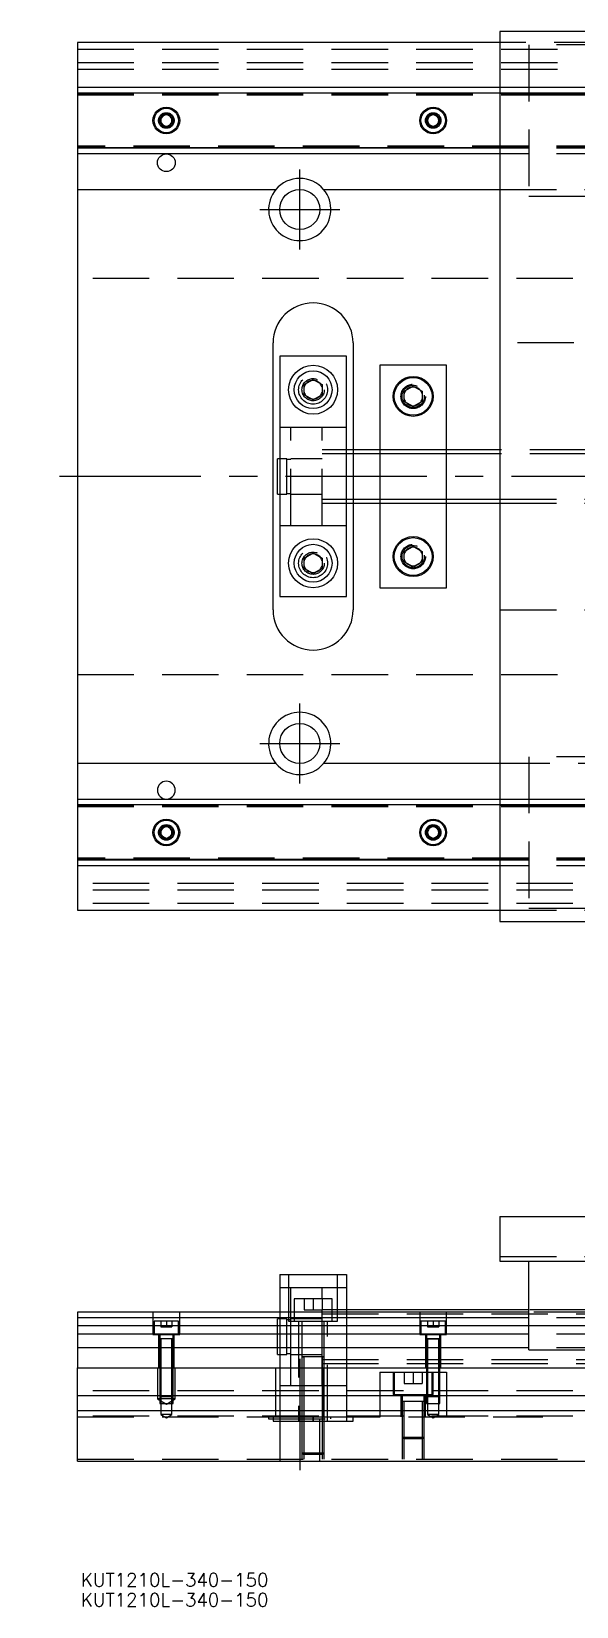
# Model space of a CAD drawing. Extents: x -10 to 540, y -254 to 102.
# Drawn here: x -10.3 to 112.2, y -254 to 100 of the extents above; entities that cross this region are included whole.
import ezdxf

# ---------------------------------------------------------------- set-up
doc = ezdxf.new("R2010")
doc.units = 0
doc.linetypes.add('CENTER', pattern=[50.8, 31.75, -6.35, 6.35, -6.35])
doc.linetypes.add('DASHED', pattern=[19.05, 12.7, -6.35])
doc.layers.get('0').update_dxf_attribs({"linetype": 'CONTINUOUS'})
doc.layers.add('CENTER', color=1, linetype='CENTER')
doc.styles.get("Standard").update_dxf_attribs({"font": 'txt.shx', "height": 3, "bigfont": 'bigfont.shx'})

# ---------------------------------------------------------------- blocks, each defined once
blk = doc.blocks.new('*U2')
at = {"color": 7, "linetype": 'CONTINUOUS'}
blk.add_text('KUT1210L-340-150', height=3, dxfattribs=at).set_placement((0.79, -253.95))
blk = doc.blocks.new('*U3')
at = {"color": 7, "linetype": 'CONTINUOUS'}
blk.add_text('KUT1210L-340-150', height=3, dxfattribs=at).set_placement((0.79, -249.48))

msp = doc.modelspace()

# ---------------------------------------------------------------- linework, layer by layer
at = {"color": 7, "linetype": 'CONTINUOUS'}
for p, q in [((245, 100), (95, 100)), ((95, 100), (95, -100)), ((95, 97.5), (0, 97.5)), ((0, 97.5), (0, 87.5)), ((0, 87.5), (95, 87.5)), ((0, 87.5), (0, 86.247728)), ((0, 86.247728), (95, 86.247728)), ((0, 86.247728), (0, 73.752272)), ((18.75, 80.721688), (20, 81.443376)), ((20, 81.443376), (21.25, 80.721688)), ((78.75, 80.721688), (80, 81.443376)), ((80, 81.443376), (81.25, 80.721688)), ((18.75, 79.278312), (18.75, 80.721688)), ((20, 78.556624), (18.75, 79.278312)), ((21.25, 79.278312), (20, 78.556624)), ((21.25, 80.721688), (21.25, 79.278312)), ((78.75, 79.278312), (78.75, 80.721688)), ((80, 78.556624), (78.75, 79.278312)), ((81.25, 79.278312), (80, 78.556624)), ((81.25, 80.721688), (81.25, 79.278312)), ((0, 73.752272), (0, 72.5)), ((95, 73.752272), (0, 73.752272)), ((95, 72.5), (0, 72.5)), ((0, 72.5), (0, 64.5)), ((0, 64.5), (44.638098, 64.5)), ((0, 64.5), (0, -64.5)), ((55.361902, 64.5), (95, 64.5)), ((44, -30), (44, 30)), ((62, 30), (62, 6)), ((60.5, 27), (45.5, 27)), ((45.5, 27), (45.5, -27)), ((60.5, -27), (60.5, 27)), ((68, 25), (68, 6)), ((83, 25), (68, 25)), ((83, 6), (83, 25)), ((51, 20.6547), (53, 21.809402)), ((53, 21.809402), (55, 20.6547)), ((51, 18.3453), (51, 20.6547)), ((53, 17.190598), (51, 18.3453)), ((55, 18.3453), (53, 17.190598)), ((55, 20.6547), (55, 18.3453)), ((73.5, 19.1547), (75.5, 20.309402)), ((73.5, 16.8453), (73.5, 19.1547)), ((75.5, 20.309402), (77.5, 19.1547)), ((77.5, 19.1547), (77.5, 16.8453)), ((75.5, 15.690598), (73.5, 16.8453)), ((77.5, 16.8453), (75.5, 15.690598)), ((45, -4), (45, 4)), ((45.5, 4), (45, 4)), ((95, 6), (60.5, 6)), ((45, -4), (45.5, -4)), ((60.5, -6), (95, -6)), ((62, -6), (62, -30)), ((68, -6), (68, -25)), ((83, -25), (83, -6)), ((51, -18.3453), (53, -17.190598)), ((53, -17.190598), (55, -18.3453)), ((73.5, -16.8453), (75.5, -15.690598)), ((73.5, -19.1547), (73.5, -16.8453)), ((75.5, -15.690598), (77.5, -16.8453)), ((77.5, -16.8453), (77.5, -19.1547)), ((51, -20.6547), (51, -18.3453)), ((53, -21.809402), (51, -20.6547)), ((55, -20.6547), (53, -21.809402)), ((55, -18.3453), (55, -20.6547)), ((75.5, -20.309402), (73.5, -19.1547)), ((77.5, -19.1547), (75.5, -20.309402)), ((45.5, -27), (60.5, -27)), ((68, -25), (83, -25)), ((0, -64.5), (0, -72.5)), ((44.638098, -64.5), (0, -64.5)), ((95, -64.5), (55.361902, -64.5)), ((0, -72.5), (95, -72.5)), ((0, -72.5), (0, -73.752272)), ((0, -73.752272), (95, -73.752272)), ((0, -73.752272), (0, -86.247728)), ((18.75, -79.278312), (20, -78.556624)), ((18.75, -80.721688), (18.75, -79.278312)), ((20, -81.443376), (18.75, -80.721688)), ((20, -78.556624), (21.25, -79.278312)), ((21.25, -80.721688), (20, -81.443376)), ((21.25, -79.278312), (21.25, -80.721688)), ((78.75, -79.278312), (80, -78.556624)), ((78.75, -80.721688), (78.75, -79.278312)), ((80, -81.443376), (78.75, -80.721688)), ((80, -78.556624), (81.25, -79.278312)), ((81.25, -80.721688), (80, -81.443376)), ((81.25, -79.278312), (81.25, -80.721688)), ((95, -86.247728), (0, -86.247728)), ((0, -86.247728), (0, -87.5)), ((95, -87.5), (0, -87.5)), ((0, -87.5), (0, -97.5)), ((0, -97.5), (95, -97.5)), ((95, -100), (245, -100)), ((95, -166.31), (95, -176.31)), ((95, -166.31), (245, -166.31)), ((95, -176.31), (245, -176.31)), ((101.5, -196.31), (101.5, -176.31)), ((45.5, -179.31), (45.5, -187.81)), ((45.5, -179.31), (60.5, -179.31)), ((60.5, -179.31), (60.5, -187.81)), ((101.5, -187.31), (60.5, -187.31)), ((0, -187.81), (0, -189.062272)), ((101.5, -187.81), (0, -187.81)), ((101.5, -189.062272), (0, -189.062272)), ((0, -189.062272), (0, -190.83668)), ((0, -190.83668), (101.5, -190.83668)), ((0, -190.83668), (0, -192.733076)), ((0, -192.733076), (0, -195.787372)), ((101.5, -192.733076), (0, -192.733076)), ((0, -195.787372), (0, -200.31)), ((101.5, -195.787372), (0, -195.787372)), ((101.5, -196.31), (158.5, -196.31)), ((0, -200.31), (340, -200.31)), ((0, -206.61), (0, -200.31)), ((340, -206.61), (0, -206.61)), ((0, -210.01), (0, -206.61)), ((0, -221.31), (0, -210.01)), ((340, -210.01), (0, -210.01)), ((0, -221.31), (340, -221.31))]:
    msp.add_line(p, q, dxfattribs=at)
at = {"color": 3, "linetype": 'DASHED'}
for p, q in [((0, 96), (340, 96)), ((158.000006, 97.5), (95, 97.5)), ((158.5, 97), (101.5, 97)), ((101.5, 97), (101.5, 63)), ((0, 93), (340, 93)), ((0, 91.5), (340, 91.5)), ((0, 86.1147), (95, 86.1147)), ((0, 86.1), (101.5, 86.1)), ((0, 85.8), (101.5, 85.8)), ((95, 87.5), (101.5, 87.5)), ((95, 86.247728), (101.5, 86.247728)), ((95, 86.1147), (101.5, 86.1147)), ((101.5, 87.5), (158.5, 87.5)), ((101.5, 86.247728), (158.5, 86.247728)), ((101.5, 86.1147), (158.5, 86.1147)), ((101.5, 86.1), (158.5, 86.1)), ((101.5, 85.8), (158.5, 85.8)), ((18.5, 80), (18.516134, 80.21941)), ((81.477374, 80.25955), (81.5, 80)), ((101.5, 74.2), (0, 74.2)), ((101.5, 73.9), (0, 73.9)), ((95, 73.8853), (0, 73.8853)), ((101.5, 73.8853), (95, 73.8853)), ((101.5, 73.752272), (95, 73.752272)), ((101.5, 72.5), (95, 72.5)), ((158.5, 74.2), (101.5, 74.2)), ((158.5, 73.9), (101.5, 73.9)), ((158.5, 73.8853), (101.5, 73.8853)), ((158.5, 73.752272), (101.5, 73.752272)), ((158.5, 72.5), (101.5, 72.5)), ((95, 64.5), (163.385622, 64.5)), ((101.5, 63), (158.5, 63)), ((340, 44.5), (0, 44.5)), ((245, 30), (95, 30)), ((50.5, 19.5), (50.512884, 19.753488)), ((77.983582, 18.286038), (78, 18)), ((48, 11), (45.5, 11)), ((48, -11), (48, 11)), ((55, 11), (48, 11)), ((55, -11), (55, 11)), ((60.5, 11), (55, 11)), ((47.1, 4), (45.5, 4)), ((47.1, -4), (47.1, 4)), ((48, 3.8), (47.1, 3.8)), ((55, 4), (48, 4)), ((60.5, 6), (55, 6)), ((60.5, 5.125), (55, 5.125)), ((62, 6), (62, 5.125)), ((62, 5.125), (62, -5.125)), ((68, 6), (68, 5.125)), ((68, 5.125), (68, -5.125)), ((83, 5.125), (83, 6)), ((83, -5.125), (83, 5.125)), ((152.5, 6), (95, 6)), ((152.5, 5.125), (95, 5.125)), ((45.5, -4), (47.1, -4)), ((47.1, -3.8), (48, -3.8)), ((48, -4), (55, -4)), ((55, -5.125), (60.5, -5.125)), ((55, -6), (60.5, -6)), ((62, -5.125), (62, -6)), ((68, -5.125), (68, -6)), ((83, -6), (83, -5.125)), ((95, -5.125), (152.5, -5.125)), ((95, -6), (152.5, -6)), ((45.5, -11), (48, -11)), ((48, -11), (55, -11)), ((55, -11), (60.5, -11)), ((50.5, -19.5), (50.512884, -19.246512)), ((77.983582, -17.713962), (78, -18)), ((95, -30), (245, -30)), ((0, -44.5), (340, -44.5)), ((158.5, -63), (101.5, -63)), ((101.5, -63), (101.5, -97)), ((163.385622, -64.5), (95, -64.5)), ((0, -73.8853), (95, -73.8853)), ((0, -73.9), (101.5, -73.9)), ((0, -74.2), (101.5, -74.2)), ((95, -72.5), (101.5, -72.5)), ((95, -73.752272), (101.5, -73.752272)), ((95, -73.8853), (101.5, -73.8853)), ((101.5, -72.5), (158.5, -72.5)), ((101.5, -73.752272), (158.5, -73.752272)), ((101.5, -73.8853), (158.5, -73.8853)), ((101.5, -73.9), (158.5, -73.9)), ((101.5, -74.2), (158.5, -74.2)), ((18.5, -80), (18.516134, -79.78059)), ((81.477374, -79.74045), (81.5, -80)), ((101.5, -85.8), (0, -85.8)), ((101.5, -86.1), (0, -86.1)), ((95, -86.1147), (0, -86.1147)), ((101.5, -86.1147), (95, -86.1147)), ((101.5, -86.247728), (95, -86.247728)), ((101.5, -87.5), (95, -87.5)), ((158.5, -85.8), (101.5, -85.8)), ((158.5, -86.1), (101.5, -86.1)), ((158.5, -86.1147), (101.5, -86.1147)), ((158.5, -86.247728), (101.5, -86.247728)), ((158.5, -87.5), (101.5, -87.5)), ((340, -91.5), (0, -91.5)), ((340, -93), (0, -93)), ((340, -96), (0, -96)), ((95, -97.5), (158.000006, -97.5)), ((101.5, -97), (158.5, -97)), ((95, -175.31), (245, -175.31)), ((47.5, -179.31), (47.5, -189.81)), ((58.5, -189.81), (58.5, -179.31)), ((48, -182.31), (45.5, -182.31)), ((48, -187.81), (48, -182.31)), ((55, -182.31), (48, -182.31)), ((55, -184.81), (55, -182.31)), ((60.5, -182.31), (55, -182.31)), ((57.25, -184.81), (48.75, -184.81)), ((48.75, -184.81), (48.75, -187.81)), ((51, -184.81), (51, -187.31)), ((51, -187.31), (53, -187.31)), ((53, -184.81), (53, -187.31)), ((53, -187.31), (55, -187.31)), ((55, -184.81), (55, -187.31)), ((55, -187.81), (55, -187.31)), ((57.25, -187.31), (55, -187.31)), ((57.25, -187.81), (57.25, -184.81)), ((60.5, -187.31), (57.25, -187.31)), ((152.5, -187.31), (101.5, -187.31)), ((17, -187.81), (17, -192.81)), ((22.75, -189.81), (17.25, -189.81)), ((17.25, -189.81), (17.25, -192.81)), ((18.75, -189.81), (18.75, -191.11)), ((18.75, -191.11), (20, -191.11)), ((20, -189.81), (20, -191.11)), ((20, -191.11), (21.25, -191.11)), ((21.25, -189.81), (21.25, -191.11)), ((22.75, -192.81), (22.75, -189.81)), ((23, -192.81), (23, -187.81)), ((45, -193.31), (45, -189.31)), ((45.5, -189.31), (45, -189.31)), ((45.5, -187.81), (45.5, -200.31)), ((47.1, -189.31), (45.5, -189.31)), ((47.1, -193.31), (47.1, -189.31)), ((48, -189.51), (47.1, -189.51)), ((47.5, -189.81), (58.5, -189.81)), ((48, -193.31), (48, -187.81)), ((48.75, -189.31), (48, -189.31)), ((48.75, -187.81), (48.75, -189.81)), ((55, -189.31), (48.75, -189.31)), ((49.75, -189.81), (49.75, -212.31)), ((50.5, -189.81), (50.5, -197.81)), ((55, -189.81), (55, -187.81)), ((55, -188.185), (285, -188.185)), ((55, -193.31), (55, -189.81)), ((55.5, -197.81), (55.5, -189.81)), ((56.25, -212.31), (56.25, -189.81)), ((57.25, -189.81), (57.25, -187.81)), ((60.5, -187.81), (60.5, -200.31)), ((77, -187.81), (77, -192.81)), ((82.75, -189.81), (77.25, -189.81)), ((77.25, -189.81), (77.25, -192.81)), ((78.75, -189.81), (78.75, -191.11)), ((78.75, -191.11), (80, -191.11)), ((80, -189.81), (80, -191.11)), ((80, -191.11), (81.25, -191.11)), ((81.25, -189.81), (81.25, -191.11)), ((82.75, -192.81), (82.75, -189.81)), ((83, -192.81), (83, -187.81)), ((115.35, -187.81), (101.5, -187.81)), ((158.5, -189.062272), (101.5, -189.062272)), ((101.5, -190.83668), (158.5, -190.83668)), ((17, -192.81), (23, -192.81)), ((18.25, -192.81), (18.25, -200.31)), ((19.998804, -193.81), (18.499994, -193.81)), ((19.998804, -193.81), (18.499994, -193.81)), ((18.5, -192.81), (18.5, -193.81)), ((18.5, -193.805), (18.5, -193.81)), ((18.624678, -193.81), (18.5, -193.81)), ((18.624678, -193.81), (18.5, -193.81)), ((18.5, -193.81), (18.5, -200.31)), ((18.5, -193.81), (18.5, -193.815)), ((19.998804, -193.81), (18.624678, -193.81)), ((19.998804, -193.81), (18.624678, -193.81)), ((18.75, -193.81), (18.75, -200.31)), ((21.500006, -193.81), (19.998804, -193.81)), ((21.500006, -193.81), (19.998804, -193.81)), ((21.37533, -193.81), (19.998804, -193.81)), ((21.37533, -193.81), (19.998804, -193.81)), ((21.25, -200.31), (21.25, -193.81)), ((21.5, -193.81), (21.37533, -193.81)), ((21.5, -193.81), (21.37533, -193.81)), ((21.5, -193.81), (21.5, -192.81)), ((21.5, -193.81), (21.5, -193.805)), ((21.5, -200.31), (21.5, -193.81)), ((21.5, -193.815), (21.5, -193.81)), ((21.75, -200.31), (21.75, -192.81)), ((45, -197.31), (45, -193.31)), ((47.1, -197.31), (47.1, -193.31)), ((48, -200.31), (48, -193.31)), ((55, -197.810302), (55, -193.31)), ((77, -192.81), (83, -192.81)), ((78.25, -192.81), (78.25, -200.31)), ((81.500006, -193.81), (78.499994, -193.81)), ((79.998804, -193.81), (78.499994, -193.81)), ((81.500006, -193.81), (78.499994, -193.81)), ((79.998804, -193.81), (78.499994, -193.81)), ((78.5, -192.81), (78.5, -193.81)), ((78.5, -193.805), (78.5, -193.81)), ((78.5, -193.81), (78.62467, -193.81)), ((78.624678, -193.81), (78.5, -193.81)), ((78.5, -193.81), (78.62467, -193.81)), ((78.624678, -193.81), (78.5, -193.81)), ((78.5, -193.81), (78.5, -200.31)), ((78.5, -193.81), (78.5, -193.815)), ((78.62467, -193.81), (81.375392, -193.81)), ((78.62467, -193.81), (81.375392, -193.81)), ((79.998804, -193.81), (78.624678, -193.81)), ((79.998804, -193.81), (78.624678, -193.81)), ((78.75, -193.81), (78.75, -200.31)), ((81.500006, -193.81), (79.998804, -193.81)), ((81.500006, -193.81), (79.998804, -193.81)), ((81.37533, -193.81), (79.998804, -193.81)), ((81.37533, -193.81), (79.998804, -193.81)), ((81.25, -200.31), (81.25, -193.81)), ((81.5, -193.81), (81.37533, -193.81)), ((81.5, -193.81), (81.37533, -193.81)), ((81.375392, -193.81), (81.5, -193.81)), ((81.375392, -193.81), (81.5, -193.81)), ((81.5, -193.81), (81.5, -192.81)), ((81.5, -193.81), (81.5, -193.805)), ((81.5, -200.31), (81.5, -193.81)), ((81.5, -193.815), (81.5, -193.81)), ((81.75, -200.31), (81.75, -192.81)), ((158.5, -192.733076), (101.5, -192.733076)), ((45, -197.31), (45.5, -197.31)), ((45.5, -197.31), (47.1, -197.31)), ((47.1, -197.11), (48, -197.11)), ((48, -197.31), (50.5, -197.31)), ((55.500006, -197.81), (50.499994, -197.81)), ((55.500006, -197.81), (50.499994, -197.81)), ((55.500006, -197.81), (50.499994, -197.81)), ((50.5, -197.31), (55, -197.31)), ((50.5, -197.805), (50.5, -197.81)), ((50.5, -197.81), (50.757448, -197.81)), ((50.757468, -197.81), (50.5, -197.81)), ((50.5, -197.81), (50.5, -200.31)), ((50.5, -197.81), (50.5, -197.815)), ((55.242552, -197.81), (50.757468, -197.81)), ((50.9, -197.81), (50.9, -200.31)), ((55, -200.31), (55, -197.810302)), ((55.1, -200.31), (55.1, -197.81)), ((55.5, -197.81), (55.242552, -197.81)), ((55.242602, -197.81), (55.5, -197.81)), ((55.5, -197.81), (55.5, -197.805)), ((55.5, -200.31), (55.5, -197.81)), ((55.5, -197.815), (55.5, -197.81)), ((158.5, -195.787372), (101.5, -195.787372)), ((18, -200.31), (18, -207.31)), ((18.5, -200.31), (18.5, -206.56)), ((18.500006, -200.31), (18.500006, -206.560006)), ((18.75, -200.31), (18.75, -206.61)), ((21.25, -206.61), (21.25, -200.31)), ((21.499994, -206.560006), (21.499994, -200.31)), ((21.5, -206.56), (21.5, -200.31)), ((22, -207.31), (22, -200.31)), ((44.638098, -211.31), (44.638098, -200.31)), ((45.5, -200.31), (45.5, -206.61)), ((48, -204.31), (48, -200.31)), ((50.5, -200.31), (50.5, -206.61)), ((50.9, -200.31), (50.9, -206.61)), ((55, -198.435), (285, -198.435)), ((55, -199.31), (285, -199.31)), ((55, -204.31), (55, -200.31)), ((55.1, -206.61), (55.1, -200.31)), ((55.361902, -200.31), (55.361902, -211.31)), ((55.5, -206.61), (55.5, -200.31)), ((60.5, -200.31), (60.5, -206.61)), ((68, -201.31), (78.5, -201.31)), ((68, -201.31), (68, -206.61)), ((71, -201.31), (71, -206.31)), ((71.25, -201.31), (71.25, -206.31)), ((73.5, -201.31), (73.5, -203.81)), ((75.5, -201.31), (75.5, -203.81)), ((77.5, -201.31), (77.5, -203.81)), ((78.5, -200.31), (78.5, -206.56)), ((78.5, -201.31), (78.75, -201.31)), ((78.500006, -200.31), (78.500006, -206.560006)), ((78.75, -200.31), (78.75, -206.61)), ((78.75, -201.31), (81.25, -201.31)), ((79.75, -206.31), (79.75, -201.31)), ((80, -206.31), (80, -201.31)), ((81.25, -206.61), (81.25, -200.31)), ((81.25, -201.31), (81.5, -201.31)), ((81.499994, -206.560006), (81.499994, -200.31)), ((81.5, -206.56), (81.5, -200.31)), ((81.5, -201.31), (83, -201.31)), ((83, -201.31), (83, -206.61)), ((45.5, -204.31), (48, -204.31)), ((48, -204.31), (50.5, -204.31)), ((50.5, -204.31), (50.9, -204.31)), ((50.9, -204.31), (55, -204.31)), ((55, -204.31), (60.5, -204.31)), ((73.5, -203.81), (75.5, -203.81)), ((75.5, -203.81), (77.5, -203.81)), ((340, -205.46), (0, -205.46)), ((22, -207.31), (18, -207.31)), ((18, -207.31), (20, -208.4647)), ((18.5, -206.56), (21.5, -206.56)), ((18.5, -206.56), (18.55, -206.61)), ((18.500006, -206.560006), (18.500006, -206.61)), ((18.500006, -206.61), (18.500006, -208.31)), ((18.500006, -208.31), (21.499994, -208.31)), ((18.55, -206.61), (18.75, -206.81)), ((18.75, -206.61), (18.75, -206.81)), ((21.25, -206.81), (18.75, -206.81)), ((18.75, -206.81), (18.75, -208.31)), ((18.75, -208.31), (18.75, -210.81)), ((20, -208.4647), (22, -207.31)), ((21.25, -206.81), (21.25, -206.61)), ((21.25, -206.81), (21.45, -206.61)), ((21.25, -208.31), (21.25, -206.81)), ((21.25, -210.81), (21.25, -208.31)), ((21.45, -206.61), (21.5, -206.56)), ((21.499994, -206.61), (21.499994, -206.560006)), ((21.499994, -208.31), (21.499994, -206.61)), ((45.5, -206.61), (45.5, -210.01)), ((50.5, -206.61), (50.5, -210.01)), ((50.9, -206.61), (50.9, -210.01)), ((55.1, -210.01), (55.1, -206.61)), ((55.5, -210.01), (55.5, -206.61)), ((60.5, -206.61), (60.5, -210.01)), ((68, -206.61), (68, -210.01)), ((71, -206.31), (80, -206.31)), ((72.75, -206.31), (72.75, -211.31)), ((78.000006, -207.91), (72.999994, -207.91)), ((73, -206.31), (73, -206.61)), ((73, -206.61), (73, -207.91)), ((73, -207.905), (73, -207.91)), ((73.257468, -207.91), (73, -207.91)), ((73, -207.91), (73, -207.915)), ((73, -207.91), (73, -210.01)), ((77.742552, -207.91), (73.257468, -207.91)), ((73.4, -207.91), (73.4, -210.01)), ((77.6, -210.01), (77.6, -207.91)), ((78, -207.91), (77.742552, -207.91)), ((78, -206.61), (78, -206.31)), ((78, -207.91), (78, -206.61)), ((78, -207.91), (78, -207.905)), ((78, -207.915), (78, -207.91)), ((78, -210.01), (78, -207.91)), ((78.25, -211.31), (78.25, -206.31)), ((78.5, -206.56), (81.5, -206.56)), ((78.5, -206.56), (78.55, -206.61)), ((78.500006, -206.560006), (78.500006, -206.61)), ((78.500006, -206.61), (78.500006, -208.31)), ((78.500006, -208.31), (81.499994, -208.31)), ((78.55, -206.61), (78.75, -206.81)), ((78.75, -206.61), (78.75, -206.81)), ((81.25, -206.81), (78.75, -206.81)), ((78.75, -206.81), (78.75, -208.31)), ((78.75, -208.31), (78.75, -210.81)), ((81.25, -206.81), (81.25, -206.61)), ((81.25, -206.81), (81.45, -206.61)), ((81.25, -208.31), (81.25, -206.81)), ((81.25, -210.81), (81.25, -208.31)), ((81.45, -206.61), (81.5, -206.56)), ((81.499994, -206.61), (81.499994, -206.560006)), ((81.499994, -208.31), (81.499994, -206.61)), ((83, -206.61), (83, -210.01)), ((340, -211.16), (0, -211.16)), ((0, -211.31), (44.638098, -211.31)), ((21.25, -210.81), (18.75, -210.81)), ((18.75, -210.81), (20, -211.531688)), ((20, -211.531688), (21.25, -210.81)), ((43, -211.31), (43, -211.81)), ((43, -211.81), (57, -211.81)), ((44, -211.31), (44, -212.31)), ((44, -212.31), (53, -212.31)), ((44.638098, -211.31), (55.361902, -211.31)), ((45.5, -210.01), (45.5, -211.31)), ((45.5, -211.31), (45.5, -211.81)), ((45.5, -211.81), (45.5, -221.31)), ((50.5, -210.01), (50.5, -211.31)), ((50.5, -211.31), (50.5, -212.31)), ((50.5, -212.31), (50.5, -219.41)), ((50.500006, -212.31), (50.500006, -219.410006)), ((50.9, -210.01), (50.9, -211.31)), ((50.9, -211.31), (50.9, -212.31)), ((50.9, -212.31), (50.9, -219.81)), ((53, -211.31), (53, -212.31)), ((53, -212.31), (53, -211.31)), ((53, -212.31), (62, -212.31)), ((54.5, -221.31), (54.5, -211.81)), ((55.1, -211.31), (55.1, -210.01)), ((55.1, -212.31), (55.1, -211.31)), ((55.1, -219.81), (55.1, -212.31)), ((55.361902, -211.31), (104.638098, -211.31)), ((55.499994, -219.410006), (55.499994, -212.31)), ((55.5, -211.31), (55.5, -210.01)), ((55.5, -212.31), (55.5, -211.31)), ((55.5, -219.41), (55.5, -212.31)), ((57, -211.81), (57, -211.31)), ((60.5, -210.01), (60.5, -212.31)), ((62, -212.31), (62, -211.31)), ((68, -210.01), (68, -211.31)), ((73, -210.01), (73, -211.31)), ((73, -211.31), (73, -215.91)), ((73.000006, -211.31), (73.000006, -215.910006)), ((73.4, -210.01), (73.4, -211.31)), ((73.4, -211.31), (73.4, -216.31)), ((77.6, -211.31), (77.6, -210.01)), ((77.6, -216.31), (77.6, -211.31)), ((77.999994, -215.910006), (77.999994, -211.31)), ((78, -211.31), (78, -210.01)), ((78, -215.91), (78, -211.31)), ((81.25, -210.81), (78.75, -210.81)), ((78.75, -210.81), (80, -211.531688)), ((80, -211.531688), (81.25, -210.81)), ((83, -210.01), (83, -211.31)), ((73, -215.91), (78, -215.91)), ((73, -215.91), (73.4, -216.31)), ((73.000006, -215.910006), (73.000006, -220.81)), ((77.6, -216.31), (78, -215.91)), ((77.999994, -220.81), (77.999994, -215.910006)), ((50.5, -219.41), (55.5, -219.41)), ((50.5, -219.41), (50.9, -219.81)), ((50.500006, -219.410006), (50.500006, -220.81)), ((55.1, -219.81), (55.5, -219.41)), ((55.499994, -220.81), (55.499994, -219.410006)), ((77.6, -216.31), (73.4, -216.31)), ((73.4, -216.31), (73.4, -220.81)), ((77.6, -220.81), (77.6, -216.31)), ((0, -220.81), (340, -220.81)), ((55.1, -219.81), (50.9, -219.81)), ((50.9, -219.81), (50.9, -220.81)), ((55.1, -220.81), (55.1, -219.81))]:
    msp.add_line(p, q, dxfattribs=at)
at = {"color": 3, "linetype": 'CONTINUOUS'}
for p, q in [((95, 5.125), (60.5, 5.125)), ((60.5, -5.125), (95, -5.125))]:
    msp.add_line(p, q, dxfattribs=at)
at = {"color": 7, "linetype": 'CONTINUOUS'}
for centre, radius in [((20, 80), 3), ((20, 80), 2.75), ((80, 80), 3), ((80, 80), 2.75), ((20, 70.5), 2), ((50, 60), 4.5), ((53, 19.5), 5.5), ((53, 19.5), 4.25), ((75.5, 18), 4.5), ((75.5, 18), 4.25), ((53, -19.5), 5.5), ((75.5, -18), 4.5), ((75.5, -18), 4.25), ((53, -19.5), 4.25), ((50, -60), 4.5), ((20, -80), 3), ((20, -80), 2.75), ((80, -80), 3), ((80, -80), 2.75)]:
    msp.add_circle(centre, radius, dxfattribs=at)
at = {"color": 3, "linetype": 'DASHED'}
for centre, radius in [((20, 80), 1.75), ((20, 80), 1.5), ((80, 80), 1.75), ((80, 80), 1.5), ((53, 19.5), 3.25), ((53, 19.5), 2.5), ((75.5, 18), 2.75), ((75.5, 18), 2.5), ((53, -19.5), 3.25), ((53, -19.5), 2.5), ((75.5, -18), 2.75), ((75.5, -18), 2.5), ((20, -80), 1.75), ((20, -80), 1.5), ((80, -80), 1.75), ((80, -80), 1.5)]:
    msp.add_circle(centre, radius, dxfattribs=at)
at = {"color": 7, "linetype": 'CONTINUOUS'}
for centre, radius, start, end in [((20, 80), 1.25, 120, 180), ((20, 80), 1.25, 180, 240), ((20, 80), 1.25, 60, 120), ((20, 80), 1.25, 240, 300), ((20, 80), 1.25, 0, 60), ((20, 80), 1.25, 300, 0), ((80, 80), 1.25, 120, 180), ((80, 80), 1.25, 180, 240), ((80, 80), 1.25, 60, 120), ((80, 80), 1.25, 240, 300), ((80, 80), 1.25, 0, 60), ((80, 80), 1.25, 300, 0), ((50, 60), 7, 139.994799, 40.005201), ((50, 60), 7, 40.005201, 139.994799), ((53, 30), 9, 90, 180), ((53, 30), 9, 0, 90), ((53, 19.5), 2.1, 102.24721, 137.75279), ((53, 19.5), 2.1, 77.75279, 102.24721), ((53, 19.5), 2.1, 42.24721, 77.75279), ((53, 19.5), 2.1, 162.24721, 180), ((53, 19.5), 2.1, 180, 197.75279), ((53, 19.5), 2.1, 137.75279, 162.24721), ((53, 19.5), 2.1, 197.75279, 222.24721), ((53, 19.5), 2.1, 222.24721, 257.75279), ((53, 19.5), 2.1, 282.24721, 317.75279), ((53, 19.5), 2.1, 17.75279, 42.24721), ((53, 19.5), 2.1, 317.75279, 342.24721), ((53, 19.5), 2.1, 342.24721, 17.75279), ((75.5, 18), 2.1, 162.24721, 180), ((75.5, 18), 2.1, 180, 197.75279), ((75.5, 18), 2.1, 137.75279, 162.24721), ((75.5, 18), 2.1, 102.24721, 137.75279), ((75.5, 18), 2.1, 77.75279, 102.24721), ((75.5, 18), 2.1, 42.24721, 77.75279), ((75.5, 18), 2.1, 17.75279, 42.24721), ((75.5, 18), 2.1, 342.24721, 17.75279), ((53, 19.5), 2.1, 257.75279, 282.24721), ((75.5, 18), 2.1, 197.75279, 222.24721), ((75.5, 18), 2.1, 222.24721, 257.75279), ((75.5, 18), 2.1, 257.75279, 282.24721), ((75.5, 18), 2.1, 282.24721, 317.75279), ((75.5, 18), 2.1, 317.75279, 342.24721), ((53, -19.5), 2.1, 102.24721, 137.75279), ((53, -19.5), 2.1, 77.75279, 102.24721), ((53, -19.5), 2.1, 42.24721, 77.75279), ((75.5, -18), 2.1, 162.24721, 180), ((75.5, -18), 2.1, 137.75279, 162.24721), ((75.5, -18), 2.1, 102.24721, 137.75279), ((75.5, -18), 2.1, 77.75279, 102.24721), ((75.5, -18), 2.1, 42.24721, 77.75279), ((75.5, -18), 2.1, 17.75279, 42.24721), ((75.5, -18), 2.1, 342.24721, 17.75279), ((53, -19.5), 2.1, 162.24721, 180), ((53, -19.5), 2.1, 180, 197.75279), ((53, -19.5), 2.1, 137.75279, 162.24721), ((53, -19.5), 2.1, 197.75279, 222.24721), ((53, -19.5), 2.1, 222.24721, 257.75279), ((53, -19.5), 2.1, 282.24721, 317.75279), ((53, -19.5), 2.1, 17.75279, 42.24721), ((53, -19.5), 2.1, 317.75279, 342.24721), ((53, -19.5), 2.1, 342.24721, 17.75279), ((75.5, -18), 2.1, 180, 197.75279), ((75.5, -18), 2.1, 197.75279, 222.24721), ((75.5, -18), 2.1, 222.24721, 257.75279), ((75.5, -18), 2.1, 257.75279, 282.24721), ((75.5, -18), 2.1, 282.24721, 317.75279), ((75.5, -18), 2.1, 317.75279, 342.24721), ((53, -19.5), 2.1, 257.75279, 282.24721), ((53, -30), 9, 180, 270), ((53, -30), 9, 270, 0), ((50, -60), 7, 319.994799, 220.005201), ((50, -60), 7, 220.005201, 319.994799), ((20, -70.5), 2, 90, 270), ((20, -70.5), 2, 270, 90), ((20, -80), 1.25, 120, 180), ((20, -80), 1.25, 180, 240), ((20, -80), 1.25, 60, 120), ((20, -80), 1.25, 240, 300), ((20, -80), 1.25, 0, 60), ((20, -80), 1.25, 300, 0), ((80, -80), 1.25, 120, 180), ((80, -80), 1.25, 180, 240), ((80, -80), 1.25, 60, 120), ((80, -80), 1.25, 240, 300), ((80, -80), 1.25, 0, 60), ((80, -80), 1.25, 300, 0)]:
    msp.add_arc(centre, radius, start, end, dxfattribs=at)
at = {"layer": 'CENTER', "color": 1, "linetype": 'CENTER'}
for p, q in [((50, 51), (50, 69)), ((41, 60), (59, 60)), ((383.361871, 0), (-10.32213, 0)), ((50, -69), (50, -51)), ((41, -60), (59, -60)), ((50, -198.31), (50, -223.31))]:
    msp.add_line(p, q, dxfattribs=at)

# ---------------------------------------------------------------- block references
at = {"color": 7, "linetype": 'CONTINUOUS'}
for name in ['*U3', '*U2']:
    msp.add_blockref(name, (0, 0), dxfattribs=at)

doc.saveas('drawing.dxf')
